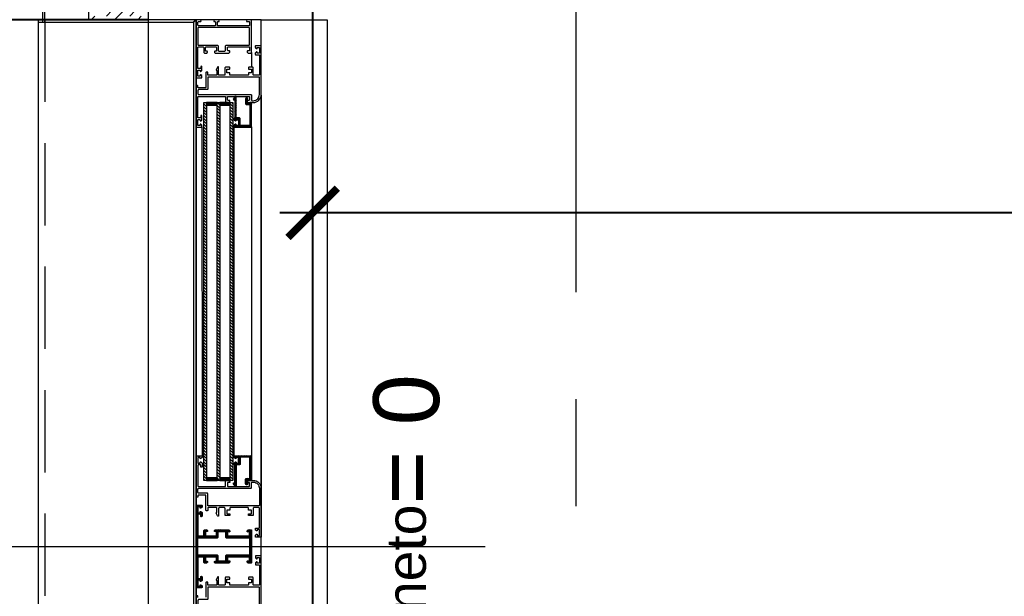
# Model space of a CAD drawing. Header units: centimetres. Extents: x 105417 to 110818, y -55119 to -48326.
# Drawn here: x 106189.8 to 106339.4, y -50839.8 to -50752.3 of the extents above; entities that cross this region are included whole.
import ezdxf

# ---------------------------------------------------------------- set-up
doc = ezdxf.new("R2010")
doc.units = ezdxf.units.CM
doc.header["$LTSCALE"] = 50
doc.header["$MEASUREMENT"] = 0
doc.linetypes.add('AXES', pattern=[2, 1.25, -0.25, 0.25, -0.25])
doc.linetypes.add('CACHE', pattern=[0.375, 0.25, -0.125])
doc.layers.get('0').update_dxf_attribs({"color": 8})
for name, color, linetype in [('AXES', 10, 'AXES'), ('BORD', 5, 'Continuous'), ('COTE 50ème', 1, 'Continuous')]:
    doc.layers.add(name, color=color, linetype=linetype)
for name, color, linetype, lineweight in [('CONSOLE ISOL.', 214, 'Continuous', 15), ('ISOLATION', 252, 'Continuous', 0), ('MACONNERIE COUPE', 7, 'Continuous', 30), ('WD_Corner', 154, 'Continuous', 5), ('WINDOWS', 21, 'Continuous', 5)]:
    doc.layers.add(name, color=color, linetype=linetype, lineweight=lineweight)
doc.layers.add('FMULT', color=150, linetype='Continuous', plot=False)
doc.styles.add('GENERATED_STYLE_1', font='arial.ttf')
doc.styles.add('RS_TXT_50', font='arial.ttf', dxfattribs={"height": 12.5})
doc.dimstyles.new('RS_50CM_LINEAIRE', dxfattribs={"dimscale": 5, "dimtxt": 12.5, "dimasz": 1.5, "dimexe": 1, "dimexo": 2.5, "dimgap": 1, "dimtad": 1, "dimdec": 1, "dimrnd": 0.5, "dimdsep": 46, "dimtxsty": 'RS_TXT_50', "dimblk1": 'ARCHTICK', "dimblk2": 'ARCHTICK', "dimsah": 1, "dimcen": 2.5, "dimdle": 1, "dimclrt": 4, "dimadec": 0, "dimazin": 2, "dimtfac": 1, "dimtdec": 1, "dimtix": 1, "dimtmove": 2, "dimatfit": 3, "dimfxl": 1, "dimtolj": 1, "dimtzin": 0, "dimarcsym": 0})
pattern_1 = [(135, (-46708.70849, -43842.58123), (-0.08838834765, -0.08838834765), [])]

# ---------------------------------------------------------------- blocks, each defined once
blk = doc.blocks.new('A$Ceb270309')
at = {"layer": 'AXES', "lineweight": 5, "ltscale": 1.3}
blk.add_line((-1265, 1580), (-1265, -1500), dxfattribs=at)
blk = doc.blocks.new('_ArchTick')
at = {"color": 0, "linetype": 'ByBlock', "const_width": 0.15}
blk.add_lwpolyline([(-0.5, -0.5), (0.5, 0.5)], dxfattribs=at)
blk = doc.blocks.new('*D1052')
at = {"layer": 'COTE 50ème', "color": 0, "lineweight": -2, "ltscale": 0.5, "transparency": 16777216}
for p, q in [((106056.92, -50917.36), (106056.92, -50747.25)), ((106209.35, -50752.25), (106051.92, -50752.25)), ((106215.21, -50912.36), (106051.92, -50912.36))]:
    blk.add_line(p, q, dxfattribs=at)
at = {"layer": 'Defpoints', "color": 0, "ltscale": 0.5, "transparency": 16777216}
for p in [(106056.92, -50752.25), (106221.85, -50752.25), (106227.71, -50912.36)]:
    blk.add_point(p, dxfattribs=at)
at = {"layer": 'COTE 50ème', "color": 0, "lineweight": -2, "ltscale": 0.5, "transparency": 16777216, "xscale": 7.5, "yscale": 7.5, "zscale": 7.5}
for p, rotation in [((106056.92, -50752.25), 90), ((106056.92, -50912.36), 270)]:
    blk.add_blockref('_ArchTick', p, dxfattribs=dict(at, rotation=rotation))
at = {"layer": 'COTE 50ème', "color": 4, "ltscale": 0.5, "transparency": 16777216, "insert": (106045.54, -50832.31), "char_height": 12.5, "attachment_point": 5, "rotation": 90, "style": 'RS_TXT_50'}
blk.add_mtext('\\A1;160', dxfattribs=at)
blk = doc.blocks.new('*D1053')
at = {"layer": 'COTE 50ème', "color": 0, "lineweight": -2, "ltscale": 0.5, "transparency": 16777216}
for p, q in [((106056.92, -50757.25), (106056.92, -50592.36)), ((106215.56, -50597.36), (106051.92, -50597.36)), ((106209.35, -50752.25), (106051.92, -50752.25))]:
    blk.add_line(p, q, dxfattribs=at)
at = {"layer": 'Defpoints', "color": 0, "ltscale": 0.5, "transparency": 16777216}
for p in [(106056.92, -50597.36), (106228.06, -50597.36), (106221.85, -50752.25)]:
    blk.add_point(p, dxfattribs=at)
at = {"layer": 'COTE 50ème', "color": 0, "lineweight": -2, "ltscale": 0.5, "transparency": 16777216, "xscale": 7.5, "yscale": 7.5, "zscale": 7.5}
for p, rotation in [((106056.92, -50597.36), 90), ((106056.92, -50752.25), 270)]:
    blk.add_blockref('_ArchTick', p, dxfattribs=dict(at, rotation=rotation))
at = {"layer": 'COTE 50ème', "color": 4, "ltscale": 0.5, "transparency": 16777216, "insert": (106045.54, -50674.81), "char_height": 12.5, "attachment_point": 5, "rotation": 90, "style": 'RS_TXT_50'}
blk.add_mtext('\\A1;155', dxfattribs=at)
blk = doc.blocks.new('*D1059')
at = {"layer": 'COTE 50ème', "color": 0, "lineweight": -2, "ltscale": 0.5, "transparency": 16777216}
for p, q in [((106022.11, -50327.36), (106022.11, -51637.36)), ((106196.85, -50332.36), (106017.11, -50332.36)), ((106096.85, -51632.36), (106017.11, -51632.36))]:
    blk.add_line(p, q, dxfattribs=at)
at = {"layer": 'Defpoints', "color": 0, "ltscale": 0.5, "transparency": 16777216}
for p in [(106209.35, -50332.36), (106022.11, -51632.36), (106109.35, -51632.36)]:
    blk.add_point(p, dxfattribs=at)
at = {"layer": 'COTE 50ème', "color": 0, "lineweight": -2, "ltscale": 0.5, "transparency": 16777216, "xscale": 7.5, "yscale": 7.5, "zscale": 7.5}
for p, rotation in [((106022.11, -50332.36), 90), ((106022.11, -51632.36), 270)]:
    blk.add_blockref('_ArchTick', p, dxfattribs=dict(at, rotation=rotation))
at = {"layer": 'COTE 50ème', "color": 4, "ltscale": 0.5, "transparency": 16777216, "insert": (106010.72, -50982.36), "char_height": 12.5, "attachment_point": 5, "rotation": 90, "style": 'RS_TXT_50'}
blk.add_mtext('\\A1;1300', dxfattribs=at)
blk = doc.blocks.new('*D1062')
at = {"layer": 'COTE 50ème', "color": 0, "lineweight": -2, "ltscale": 0.5, "transparency": 16777216}
for p, q in [((105995.75, -52042.36), (105995.75, -49967.36)), ((106966.85, -49972.36), (105990.75, -49972.36)), ((106196.86, -52037.36), (105990.75, -52037.36))]:
    blk.add_line(p, q, dxfattribs=at)
at = {"layer": 'Defpoints', "color": 0, "ltscale": 0.5, "transparency": 16777216}
for p in [(105995.75, -49972.36), (106979.35, -49972.36), (106209.36, -52037.36)]:
    blk.add_point(p, dxfattribs=at)
at = {"layer": 'COTE 50ème', "color": 0, "lineweight": -2, "ltscale": 0.5, "transparency": 16777216, "xscale": 7.5, "yscale": 7.5, "zscale": 7.5}
for p, rotation in [((105995.75, -49972.36), 90), ((105995.75, -52037.36), 270)]:
    blk.add_blockref('_ArchTick', p, dxfattribs=dict(at, rotation=rotation))
at = {"layer": 'COTE 50ème', "color": 4, "ltscale": 0.5, "transparency": 16777216, "insert": (105984.37, -51004.86), "char_height": 12.5, "attachment_point": 5, "rotation": 90, "style": 'RS_TXT_50'}
blk.add_mtext('\\A1;2065', dxfattribs=at)
blk = doc.blocks.new('*D1303')
at = {"layer": 'COTE 50ème', "color": 0, "lineweight": -2, "ltscale": 0.5, "transparency": 16777216}
for p, q in [((106644.47, -50709.86), (106644.47, -50786.59)), ((106234.35, -50724.13), (106234.35, -50786.59)), ((106649.47, -50781.59), (106229.35, -50781.59))]:
    blk.add_line(p, q, dxfattribs=at)
at = {"layer": 'Defpoints', "color": 0, "ltscale": 0.5, "transparency": 16777216}
for p in [(106644.47, -50697.36), (106234.35, -50711.63), (106234.35, -50781.59)]:
    blk.add_point(p, dxfattribs=at)
at = {"layer": 'COTE 50ème', "color": 0, "lineweight": -2, "ltscale": 0.5, "transparency": 16777216, "xscale": 7.5, "yscale": 7.5, "zscale": 7.5, "rotation": 180}
blk.add_blockref('_ArchTick', (106234.35, -50781.59), dxfattribs=at)
at = {"layer": 'COTE 50ème', "color": 0, "lineweight": -2, "ltscale": 0.5, "transparency": 16777216, "xscale": 7.5, "yscale": 7.5, "zscale": 7.5}
blk.add_blockref('_ArchTick', (106644.47, -50781.59), dxfattribs=at)
at = {"layer": 'COTE 50ème', "color": 4, "ltscale": 0.5, "transparency": 16777216, "insert": (106439.41, -50770.21), "char_height": 12.5, "attachment_point": 5, "style": 'RS_TXT_50'}
blk.add_mtext('\\A1;410', dxfattribs=at)

msp = doc.modelspace()

# ---------------------------------------------------------------- hatches: boundary and pattern name
at = {"layer": 'ISOLATION', "transparency": 33554687}
h = msp.add_hatch(dxfattribs=at)
h.set_pattern_fill('INSUL', color=256, scale=10, angle=45)
h.paths.add_polyline_path([(106200.35, -50752.25), (106200.35, -50588.36), (106243.35, -50588.36), (106243.35, -50663.36), (106339.35, -50663.36), (106339.35, -50672.36), (106234.35, -50672.36), (106234.35, -50597.36), (106209.35, -50597.36), (106209.35, -50752.25)])
at = {"layer": 'WINDOWS', "transparency": 33554559}
h = msp.add_hatch(dxfattribs=at)
h.set_pattern_fill('ANSI31', color=256, angle=450)
h.set_pattern_definition([(135, (-46708.71279, -43842.58135), (-0.08838834765, -0.08838834765), [])])
h.paths.add_polyline_path([(106224.82, -50765.21, 0.414214), (106224.73, -50765.11), (106224.26, -50765.11, -0.414214), (106224.17, -50765.02), (106224.17, -50764.28, -1.835735), (106224.39, -50764.43), (106224.39, -50764.89), (106224.8, -50764.89), (106225.05, -50764.83), (106225.05, -50768.51, -0.414214), (106224.99, -50768.57), (106222.48, -50768.57, -0.414214), (106222.43, -50768.51), (106222.43, -50768.3, -0.250765), (106222.45, -50768.26), (106222.62, -50768.13, -0.599022), (106222.71, -50768.17), (106222.71, -50768.3), (106223.08, -50768.3), (106223.08, -50767.45), (106222.71, -50767.45), (106222.71, -50767.58, -0.649779), (106222.61, -50767.62), (106222.45, -50767.49, -0.212283), (106222.43, -50767.45), (106222.43, -50767.24, -0.414214), (106222.48, -50767.18), (106222.52, -50767.18), (106222.52, -50764.44), (106222.39, -50764.44, -0.603122), (106222.31, -50764.29), (106222.55, -50763.94, -0.737396), (106222.73, -50763.99), (106222.73, -50767.18), (106223.23, -50767.18, -0.414214), (106223.32, -50767.28), (106223.32, -50768.34), (106224.73, -50768.34, 0.414214), (106224.82, -50768.25)])
at = {"layer": 'WINDOWS'}
h = msp.add_hatch(dxfattribs=at)
h.set_pattern_fill('ANSI31', color=140, scale=2.5, angle=450)
h.set_pattern_definition([(135, (-46708.9128, -43842.58123), (-0.2209708691, -0.2209708691), [])])
h.paths.add_polyline_path([(106217.83, -50822.21), (106217.83, -50764.83), (106218.23, -50764.83), (106218.23, -50822.21)])
h.paths.add_polyline_path([(106219.83, -50822.21), (106219.83, -50764.83), (106220.23, -50764.83), (106220.23, -50822.21)])
h.paths.add_polyline_path([(106221.83, -50822.21), (106221.83, -50764.83), (106222.23, -50764.83), (106222.23, -50822.21)])
at = {"layer": 'WINDOWS', "transparency": 33554559}
h = msp.add_hatch(dxfattribs=at)
h.set_pattern_fill('ANSI31', color=140, angle=450)
h.set_pattern_definition([(135, (-46708.90849, -43859.58123), (-0.08838834765, -0.08838834765), [])])
h.paths.add_polyline_path([(106219.83, -50764.83), (106218.23, -50764.83), (106218.23, -50765.23), (106219.83, -50765.23)])
h.paths.add_polyline_path([(106221.83, -50764.83), (106220.23, -50764.83), (106220.23, -50765.23), (106221.83, -50765.23)])
h.paths.add_polyline_path([(106219.83, -50821.81), (106218.23, -50821.81), (106218.23, -50822.21), (106219.83, -50822.21)])
h.paths.add_polyline_path([(106221.83, -50821.81), (106220.23, -50821.81), (106220.23, -50822.21), (106221.83, -50822.21)])
h = msp.add_hatch(dxfattribs=at)
h.set_pattern_fill('ANSI31', color=256, angle=450)
h.set_pattern_definition(pattern_1)
h.paths.add_polyline_path([(106225.05, -50822.15), (106225.05, -50822.2), (106224.81, -50822.2), (106224.81, -50822.15), (106224.45, -50822.15, 0.414214), (106224.4, -50822.2), (106224.4, -50822.58, 0.247394), (106224.42, -50822.62, -1.657435), (106224.17, -50822.75), (106224.17, -50822.02, -0.414214), (106224.27, -50821.92), (106224.73, -50821.92, 0.414214), (106224.83, -50821.83), (106224.83, -50818.79, 0.414214), (106224.73, -50818.69), (106223.38, -50818.69, 0.414214), (106223.33, -50818.75), (106223.33, -50819.76, -0.414214), (106223.23, -50819.85), (106222.79, -50819.85, 0.414214), (106222.73, -50819.91), (106222.73, -50823.04, -0.737396), (106222.56, -50823.1), (106222.32, -50822.74, -0.603122), (106222.39, -50822.6), (106222.47, -50822.6, 0.414214), (106222.52, -50822.54), (106222.52, -50819.85), (106222.49, -50819.85, -0.414214), (106222.43, -50819.8), (106222.43, -50819.59, -0.250765), (106222.46, -50819.54), (106222.62, -50819.41, -0.599022), (106222.71, -50819.46), (106222.71, -50819.53, 0.414214), (106222.77, -50819.59), (106223.03, -50819.59, 0.414214), (106223.08, -50819.53), (106223.08, -50818.79, 0.414214), (106223.03, -50818.73), (106222.77, -50818.73, 0.414214), (106222.71, -50818.79), (106222.71, -50818.86, -0.599022), (106222.62, -50818.91), (106222.46, -50818.78, -0.250765), (106222.43, -50818.73), (106222.43, -50818.53, -0.414214), (106222.49, -50818.47), (106224.99, -50818.47, -0.414214), (106225.05, -50818.53)])
at = {"layer": 'WINDOWS'}
h = msp.add_hatch(dxfattribs=at)
h.set_pattern_fill('ANSI31', color=256, angle=450)
h.set_pattern_definition(pattern_1)
h.paths.add_polyline_path([(106216.93, -50837.09, 0.414214), (106216.99, -50837.14), (106217.28, -50837.14, 0.414214), (106217.34, -50837.09), (106217.34, -50836.87, -1), (106217.55, -50836.87), (106217.55, -50837.4, -0.250765), (106217.52, -50837.45), (106217.35, -50837.56, -0.599022), (106217.27, -50837.52), (106217.27, -50837.44, 0.414214), (106217.21, -50837.38), (106216.95, -50837.38, 0.414214), (106216.89, -50837.44), (106216.89, -50838.22, 0.414214), (106216.95, -50838.28), (106217.21, -50838.28, 0.414214), (106217.27, -50838.22), (106217.27, -50838.11, -0.599022), (106217.35, -50838.07), (106217.52, -50838.18, -0.250765), (106217.55, -50838.22), (106217.55, -50838.47, -0.414214), (106217.49, -50838.52), (106216.71, -50838.52, -0.414214), (106216.65, -50838.47), (106216.65, -50832.25), (106216.65, -50826.04, -0.414214), (106216.71, -50825.98), (106217.49, -50825.98, -0.414214), (106217.55, -50826.04), (106217.55, -50826.28, -0.250765), (106217.52, -50826.32), (106217.35, -50826.44, -0.599022), (106217.27, -50826.39), (106217.27, -50826.28, 0.414214), (106217.21, -50826.22), (106216.95, -50826.22, 0.414214), (106216.89, -50826.28), (106216.89, -50827.06, 0.414214), (106216.95, -50827.12), (106217.21, -50827.12, 0.414214), (106217.27, -50827.06), (106217.27, -50826.99, -0.599022), (106217.35, -50826.94), (106217.52, -50827.05, -0.250765), (106217.55, -50827.1), (106217.55, -50827.63, -1), (106217.34, -50827.63), (106217.34, -50827.42, 0.414214), (106217.28, -50827.36), (106216.99, -50827.36, 0.414214), (106216.93, -50827.42), (106216.93, -50830.59, 0.414214), (106216.99, -50830.65), (106217.71, -50830.65, 0.414214), (106217.81, -50830.55), (106217.81, -50829.9, -0.414214), (106217.99, -50829.71), (106218.25, -50829.71, -0.198912), (106218.29, -50829.73), (106218.35, -50829.79, -0.198912), (106218.37, -50829.83), (106218.37, -50829.94, -0.414214), (106218.31, -50829.99), (106218.14, -50829.99, 0.414214), (106218.09, -50830.05), (106218.09, -50830.55, 0.414214), (106218.18, -50830.65), (106219.64, -50830.65, 0.414214), (106219.73, -50830.55), (106219.73, -50830.05, 0.414214), (106219.67, -50829.99), (106219.51, -50829.99, -0.414214), (106219.45, -50829.94), (106219.45, -50829.83, -0.198912), (106219.47, -50829.79), (106219.53, -50829.73, -0.198912), (106219.57, -50829.71), (106221.57, -50829.71, -0.198912), (106221.61, -50829.73), (106221.77, -50829.88, -0.198912), (106221.78, -50829.92), (106221.78, -50829.99, -0.414214), (106221.73, -50830.05), (106221.54, -50830.05, 0.340481), (106221.41, -50830.14), (106221.41, -50830.55, 0.414214), (106221.5, -50830.65), (106224.68, -50830.65, 0.414214), (106224.77, -50830.55), (106224.77, -50830.14, 0.414214), (106224.68, -50830.05), (106224.45, -50830.05, -0.414214), (106224.4, -50829.99), (106224.4, -50829.92, -0.198912), (106224.41, -50829.88), (106224.57, -50829.73, -0.198912), (106224.61, -50829.71), (106224.99, -50829.71, -0.414214), (106225.05, -50829.77), (106225.05, -50832.25), (106225.05, -50834.73, -0.414214), (106224.99, -50834.79), (106224.61, -50834.79, -0.198912), (106224.57, -50834.77), (106224.41, -50834.62, -0.198912), (106224.4, -50834.58), (106224.4, -50834.51, -0.414214), (106224.45, -50834.45), (106224.68, -50834.45, 0.414214), (106224.77, -50834.36), (106224.77, -50833.95, 0.414214), (106224.68, -50833.86), (106221.5, -50833.86, 0.414214), (106221.41, -50833.95), (106221.41, -50834.36, 0.340481), (106221.54, -50834.45), (106221.73, -50834.45, -0.414214), (106221.78, -50834.51), (106221.78, -50834.58, -0.198912), (106221.77, -50834.62), (106221.61, -50834.77, -0.198912), (106221.57, -50834.79), (106219.57, -50834.79, -0.198912), (106219.53, -50834.77), (106219.47, -50834.71, -0.198912), (106219.45, -50834.67), (106219.45, -50834.57, -0.414214), (106219.51, -50834.51), (106219.67, -50834.51, 0.414214), (106219.73, -50834.45), (106219.73, -50833.95, 0.414214), (106219.64, -50833.86), (106218.18, -50833.86, 0.414214), (106218.09, -50833.95), (106218.09, -50834.45, 0.414214), (106218.14, -50834.51), (106218.31, -50834.51, -0.414214), (106218.37, -50834.57), (106218.37, -50834.67, -0.198912), (106218.35, -50834.71), (106218.29, -50834.77, -0.198912), (106218.25, -50834.79), (106217.99, -50834.79, -0.414214), (106217.81, -50834.6), (106217.81, -50833.95, 0.414214), (106217.71, -50833.86), (106216.99, -50833.86, 0.414214), (106216.93, -50833.91)])
h.paths.add_polyline_path([(106216.99, -50833.58), (106219.92, -50833.58), (106220.01, -50833.67), (106220.01, -50834.42), (106220.1, -50834.51), (106221.04, -50834.51), (106221.13, -50834.42), (106221.13, -50833.67), (106221.22, -50833.58), (106224.71, -50833.58), (106224.77, -50833.52), (106224.77, -50832.25), (106224.77, -50830.98), (106224.71, -50830.93), (106221.22, -50830.93), (106221.13, -50830.83), (106221.13, -50830.09), (106221.04, -50829.99), (106220.1, -50829.99), (106220.01, -50830.09), (106220.01, -50830.83), (106219.92, -50830.93), (106216.99, -50830.93), (106216.93, -50830.98), (106216.93, -50832.25), (106216.93, -50833.52)], flags=16)

# ---------------------------------------------------------------- linework, layer by layer
at = {"layer": 'BORD', "lineweight": 5, "ltscale": 0.5}
msp.add_lwpolyline([(106209.35, -52037.36), (108409.35, -52037.36), (108409.35, -51972.36), (108509.35, -51972.36), (108509.35, -51632.36), (108409.35, -51632.36), (108409.35, -50332.36), (108279.35, -50332.36), (108279.35, -50132.36), (107639.35, -50132.36), (107639.35, -49972.36), (106979.35, -49972.36), (106979.35, -50132.36), (106339.47, -50132.36), (106339.47, -50332.36), (106209.35, -50332.36), (106209.35, -51632.36), (106109.35, -51632.36), (106109.35, -51972.36), (106209.35, -51972.36)], close=True, dxfattribs=at)
at = {"layer": 'CONSOLE ISOL.', "lineweight": 5, "ltscale": 0.5}
msp.add_lwpolyline([(107309.35, -50822.36), (107309.35, -49972.36), (106979.35, -49972.36), (106979.35, -50132.36), (106339.47, -50132.36), (106339.47, -50332.36), (106209.35, -50332.36), (106209.35, -51632.36), (106109.35, -51632.36), (106109.35, -51972.36), (106209.35, -51972.36), (106209.36, -52037.36), (107161.85, -52037.36), (107161.85, -51542.36), (107079.35, -51542.36), (107079.35, -51297.36), (107044.35, -51297.36), (107044.35, -50822.36)], close=True, dxfattribs=at)
at = {"layer": 'FMULT', "ltscale": 0.5}
msp.add_lwpolyline([(106234.35, -50697.36), (106234.35, -51247.36), (106344.35, -51247.36), (106344.35, -51277.36), (106782.35, -51277.36), (106773.73, -50947.8), (106644.47, -50947.8), (106644.47, -50697.36)], close=True, dxfattribs=at)
at = {"layer": 'ISOLATION', "ltscale": 0.5}
msp.add_lwpolyline([(106200.35, -50752.25), (106200.35, -50588.36), (106243.35, -50588.36), (106243.35, -50663.36), (106339.35, -50663.36), (106339.35, -50672.36), (106234.35, -50672.36), (106234.35, -50597.36), (106209.35, -50597.36), (106209.35, -50752.25)], close=True, dxfattribs=at)
at = {"layer": 'WD_Corner', "lineweight": 5, "ltscale": 0.5}
for points in [[(106193.35, -50752.65), (106193.35, -50581.36), (106250.35, -50581.36), (106250.35, -50656.36), (106339.35, -50656.36)], [(106193.65, -50752.65), (106193.65, -50581.66), (106250.05, -50581.66), (106250.05, -50656.66), (106339.35, -50656.66)]]:
    msp.add_lwpolyline(points, dxfattribs=at)
at = {"layer": 'WINDOWS', "color": 165, "linetype": 'CACHE'}
msp.add_line((106193.65, -50752.25), (106193.65, -50912.36), dxfattribs=at)
at = {"layer": 'WINDOWS'}
for p, q in [((106225.05, -50757.24), (106225.05, -50759.5)), ((106216.65, -50760.98), (106216.65, -50762.36)), ((106226.53, -50763.73), (106226.54, -50823.38)), ((106216.65, -50768.53), (106216.65, -50818.53)), ((106217.54, -50768.51), (106217.55, -50818.53)), ((106222.43, -50818.53), (106222.43, -50768.51)), ((106225.05, -50768.51), (106225.05, -50818.53))]:
    msp.add_line(p, q, dxfattribs=at)
at = {"layer": 'WINDOWS', "color": 165}
msp.add_line((106164.55, -50832.25), (106260.55, -50832.25), dxfattribs=at)
for points in [[(106216.65, -50912.36), (106216.65, -50752.25), (106192.65, -50752.25), (106192.65, -50912.36)], [(106216.65, -50752.25), (106192.65, -50752.25), (106192.65, -50752.65), (106216.25, -50752.65)], [(106216.25, -50752.65), (106216.25, -50911.96), (106216.65, -50912.36), (106216.65, -50752.25)], [(106226.54, -50912.36), (106226.54, -50752.25), (106236.54, -50752.25), (106236.54, -50912.36)]]:
    msp.add_lwpolyline(points, close=True, dxfattribs=at)
at = {"layer": 'WINDOWS'}
for points in [[(106219.46, -50757.25), (106219.52, -50757.31, 0.198912), (106219.56, -50757.33), (106221.57, -50757.33, 0.198912), (106221.61, -50757.31), (106221.76, -50757.16, 0.198912), (106221.78, -50757.12), (106221.78, -50757.05, 0.414214), (106221.72, -50756.99), (106221.54, -50756.99, -0.340481), (106221.41, -50756.9), (106221.41, -50756.49, -0.414214), (106221.5, -50756.39), (106224.67, -50756.39, -0.414214), (106224.77, -50756.49), (106224.77, -50756.9, -0.414214), (106224.67, -50756.99), (106224.45, -50756.99, 0.414214), (106224.39, -50757.05), (106224.39, -50757.12, 0.198912), (106224.41, -50757.16), (106224.56, -50757.31, 0.198912), (106224.6, -50757.33), (106224.99, -50757.33, 0.414214), (106225.05, -50757.27), (106225.05, -50752.31, 0.414214), (106224.99, -50752.25), (106224.41, -50752.25, 0.322823), (106224.36, -50752.29), (106224.3, -50752.46, 0.511918), (106224.35, -50752.53), (106224.67, -50752.53, -0.414214), (106224.77, -50752.62), (106224.77, -50753.09, -0.414214), (106224.67, -50753.18), (106219.97, -50753.18, -0.414214), (106219.87, -50753.09), (106219.87, -50752.62, -0.414214), (106219.97, -50752.53), (106220.1, -50752.53, 0.511918), (106220.15, -50752.46), (106220.1, -50752.29, 0.322823), (106220.04, -50752.25), (106219.43, -50752.25, 0.322823), (106219.37, -50752.29), (106219.32, -50752.46, 0.511918), (106219.37, -50752.53), (106219.5, -50752.53, -0.414214), (106219.59, -50752.62), (106219.59, -50753.09, -0.414214), (106219.5, -50753.18), (106217.02, -50753.18, -0.414214), (106216.93, -50753.09), (106216.93, -50752.62, -0.414214), (106217.02, -50752.53), (106217.34, -50752.53, 0.511918), (106217.39, -50752.46), (106217.33, -50752.29, 0.322823), (106217.28, -50752.25), (106216.7, -50752.25, 0.414214), (106216.65, -50752.31), (106216.65, -50761.01, 0.414214), (106216.7, -50761.06), (106217.49, -50761.06, 0.414214), (106217.54, -50761.01), (106217.54, -50760.76, 0.250765), (106217.52, -50760.72), (106217.35, -50760.6, 0.599022), (106217.26, -50760.65), (106217.26, -50760.76, -0.414214), (106217.21, -50760.82), (106216.94, -50760.82, -0.414214), (106216.89, -50760.76), (106216.89, -50759.98, -0.414214), (106216.94, -50759.92), (106217.21, -50759.92, -0.414214), (106217.26, -50759.98), (106217.26, -50760.05, 0.599022), (106217.35, -50760.1), (106217.52, -50759.99, 0.250765), (106217.54, -50759.94), (106217.54, -50759.41, 1), (106217.34, -50759.41), (106217.34, -50759.62, -0.414214), (106217.28, -50759.68), (106216.98, -50759.68, -0.414214), (106216.93, -50759.62), (106216.93, -50756.45, -0.414214), (106216.98, -50756.39), (106217.71, -50756.39, -0.414214), (106217.8, -50756.49), (106217.8, -50757.14, 0.414214), (106217.99, -50757.33), (106218.25, -50757.33, 0.198912), (106218.29, -50757.31), (106218.35, -50757.25, 0.198912), (106218.36, -50757.21), (106218.36, -50757.1, 0.414214), (106218.31, -50757.05), (106218.14, -50757.05, -0.414214), (106218.08, -50756.99), (106218.08, -50756.49, -0.414214), (106218.18, -50756.39), (106219.63, -50756.39, -0.414214), (106219.73, -50756.49), (106219.73, -50756.99, -0.414214), (106219.67, -50757.05), (106219.5, -50757.05, 0.414214), (106219.45, -50757.1), (106219.45, -50757.21, 0.198912)], [(106226.54, -50756.26, 0.414214), (106226.48, -50756.21), (106225.7, -50756.21, 0.414214), (106225.64, -50756.26), (106225.64, -50756.47, 0.250765), (106225.67, -50756.52), (106225.84, -50756.65, 0.599022), (106225.92, -50756.6), (106225.92, -50756.51, -0.414214), (106225.98, -50756.45), (106226.24, -50756.45, -0.414214), (106226.3, -50756.51), (106226.3, -50757.29, -0.414214), (106226.24, -50757.35), (106225.98, -50757.35, -0.414214), (106225.92, -50757.29), (106225.92, -50757.2, 0.599022), (106225.84, -50757.15), (106225.67, -50757.28, 0.250765), (106225.64, -50757.33), (106225.64, -50757.53, 0.414214), (106225.7, -50757.59), (106226.2, -50757.59, -0.414214), (106226.26, -50757.65), (106226.26, -50760.59, -0.414214), (106226.17, -50760.69), (106225.42, -50760.69, -0.414214), (106225.33, -50760.59), (106225.33, -50759.57, 0.414214), (106225.23, -50759.47), (106224.67, -50759.47, 0.414214), (106224.58, -50759.57), (106224.58, -50759.7, 0.414214), (106224.63, -50759.75), (106224.99, -50759.75, -0.414214), (106225.05, -50759.81), (106225.05, -50760.26, -0.414214), (106224.99, -50760.31), (106224.63, -50760.31, 0.414214), (106224.58, -50760.37), (106224.58, -50760.63, -0.414214), (106224.52, -50760.69), (106221.83, -50760.69, -0.414214), (106221.78, -50760.63), (106221.78, -50760.37, 0.414214), (106221.72, -50760.31), (106221.37, -50760.31, -0.414214), (106221.31, -50760.26), (106221.31, -50759.81, -0.414214), (106221.37, -50759.75), (106221.72, -50759.75, 0.414214), (106221.78, -50759.7), (106221.78, -50759.57, 0.414214), (106221.69, -50759.47), (106221.13, -50759.47, 0.414214), (106221.03, -50759.57), (106221.03, -50760.59, -0.414214), (106220.94, -50760.69), (106220.15, -50760.69, -0.414214), (106220.06, -50760.59), (106220.06, -50759.47, 0.809546), (106219.88, -50759.44), (106219.69, -50759.86, 0.543142), (106219.74, -50759.94, -0.414214), (106219.8, -50760), (106219.8, -50760.59, -0.414214), (106219.71, -50760.69), (106218.47, -50760.69, -0.414214), (106218.42, -50760.63), (106218.42, -50760.28, 0.414214), (106218.36, -50760.22), (106218.19, -50760.22, 0.414214), (106218.14, -50760.28), (106218.14, -50762.5, -0.414214), (106218.05, -50762.59), (106216.98, -50762.59, -0.414214), (106216.93, -50762.54), (106216.93, -50762.33, 0.414214), (106216.87, -50762.27), (106216.7, -50762.27, 0.414214), (106216.65, -50762.33), (106216.65, -50768.51, 0.414214), (106216.7, -50768.57), (106217.49, -50768.57, 0.414214), (106217.54, -50768.51), (106217.54, -50768.3, 0.250765), (106217.52, -50768.26), (106217.35, -50768.13, 0.599022), (106217.26, -50768.17), (106217.26, -50768.27, -0.414214), (106217.21, -50768.32), (106216.94, -50768.32, -0.414214), (106216.89, -50768.27), (106216.89, -50767.48, -0.414214), (106216.94, -50767.43), (106217.21, -50767.43, -0.414214), (106217.26, -50767.48), (106217.26, -50767.58, 0.599022), (106217.35, -50767.62), (106217.52, -50767.49, 0.250765), (106217.54, -50767.45), (106217.54, -50766.87, 0.414214), (106217.49, -50766.81), (106217.39, -50766.81, 0.414214), (106217.34, -50766.87), (106217.34, -50767.13, -0.414214), (106217.28, -50767.18), (106216.98, -50767.18, -0.414214), (106216.93, -50767.13), (106216.93, -50763.95, -0.414214), (106216.98, -50763.9), (106221.07, -50763.9, -0.414214), (106221.13, -50763.95), (106221.13, -50764.78, 0.414214), (106221.18, -50764.83), (106221.57, -50764.83, 0.198912), (106221.61, -50764.82), (106221.76, -50764.66, 0.198912), (106221.78, -50764.62), (106221.78, -50764.55, 0.414214), (106221.72, -50764.5), (106221.5, -50764.5, -0.414214), (106221.41, -50764.4), (106221.41, -50763.99, -0.414214), (106221.5, -50763.9), (106224.67, -50763.9, -0.414214), (106224.77, -50763.99), (106224.77, -50764.4, -0.414214), (106224.67, -50764.5), (106224.45, -50764.5, 0.414214), (106224.39, -50764.55), (106224.39, -50764.62, 0.198912), (106224.41, -50764.66), (106224.56, -50764.82, 0.198912), (106224.6, -50764.83), (106225.33, -50764.83, 0.414214), (106226.54, -50763.62)], [(106225.05, -50764.46, 0.414214), (106225.14, -50764.55), (106225.36, -50764.55), (106225.36, -50764.55, 0.414214), (106226.26, -50763.62), (106226.26, -50761.02, 0.414214), (106226.2, -50760.97), (106218.47, -50760.97, 0.414214), (106218.42, -50761.02), (106218.42, -50762.78, -0.414214), (106218.33, -50762.87), (106217.02, -50762.87, 0.414214), (106216.93, -50762.97), (106216.93, -50763.53, 0.414214), (106217.02, -50763.62), (106224.95, -50763.62, -0.414214), (106225.05, -50763.71)], [(106224.8, -50764.89), (106224.45, -50764.89, -0.414214), (106224.39, -50764.83), (106224.39, -50764.46, -0.247394), (106224.42, -50764.41, 1.657435), (106224.17, -50764.28), (106224.17, -50765.02, 0.414214), (106224.26, -50765.11), (106224.73, -50765.11, -0.414214), (106224.82, -50765.21), (106224.82, -50768.25, -0.414214), (106224.73, -50768.34), (106223.38, -50768.34, -0.414214), (106223.32, -50768.29), (106223.32, -50767.28, 0.414214), (106223.23, -50767.18), (106222.78, -50767.18, -0.414214), (106222.73, -50767.13), (106222.73, -50763.99, 0.737396), (106222.55, -50763.94), (106222.31, -50764.29, 0.603122), (106222.39, -50764.44), (106222.46, -50764.44, -0.414214), (106222.52, -50764.5), (106222.52, -50767.18), (106222.48, -50767.18, 0.414214), (106222.43, -50767.24), (106222.43, -50767.45, 0.250765), (106222.45, -50767.49), (106222.62, -50767.62, 0.599022), (106222.71, -50767.58), (106222.71, -50767.5, -0.414214), (106222.76, -50767.45), (106223.02, -50767.45, -0.414214), (106223.08, -50767.5), (106223.08, -50768.25, -0.414214), (106223.02, -50768.3), (106222.76, -50768.3, -0.414214), (106222.71, -50768.25), (106222.71, -50768.17, 0.599022), (106222.62, -50768.13), (106222.45, -50768.26, 0.250765), (106222.43, -50768.3), (106222.43, -50768.51, 0.414214), (106222.48, -50768.57), (106224.99, -50768.57, 0.414214), (106225.05, -50768.51), (106225.05, -50764.89), (106225.05, -50764.83), (106224.8, -50764.83)], [(106226.54, -50830.78, -0.414214), (106226.49, -50830.83), (106225.7, -50830.83, -0.414214), (106225.65, -50830.78), (106225.65, -50830.57, -0.250765), (106225.67, -50830.52), (106225.84, -50830.39, -0.599022), (106225.93, -50830.44), (106225.93, -50830.53, 0.414214), (106225.98, -50830.59), (106226.24, -50830.59, 0.414214), (106226.3, -50830.53), (106226.3, -50829.75, 0.414214), (106226.24, -50829.69), (106225.98, -50829.69, 0.414214), (106225.93, -50829.75), (106225.93, -50829.84, -0.599022), (106225.84, -50829.89), (106225.67, -50829.76, -0.250765), (106225.65, -50829.71), (106225.65, -50829.51, -0.414214), (106225.7, -50829.45), (106226.21, -50829.45, 0.414214), (106226.26, -50829.4), (106226.26, -50826.45, 0.414214), (106226.17, -50826.35), (106225.42, -50826.35, 0.414214), (106225.33, -50826.45), (106225.33, -50827.47, -0.414214), (106225.24, -50827.57), (106224.68, -50827.57, -0.414214), (106224.58, -50827.47), (106224.58, -50827.34, -0.414214), (106224.64, -50827.29), (106224.99, -50827.29, 0.414214), (106225.05, -50827.23), (106225.05, -50826.78, 0.414214), (106224.99, -50826.73), (106224.64, -50826.73, -0.414214), (106224.58, -50826.67), (106224.58, -50826.41, 0.414214), (106224.53, -50826.35), (106221.84, -50826.35, 0.414214), (106221.78, -50826.41), (106221.78, -50826.67, -0.414214), (106221.73, -50826.73), (106221.37, -50826.73, 0.414214), (106221.32, -50826.78), (106221.32, -50827.23, 0.414214), (106221.37, -50827.29), (106221.73, -50827.29, -0.414214), (106221.78, -50827.34), (106221.78, -50827.47, -0.414214), (106221.69, -50827.57), (106221.13, -50827.57, -0.414214), (106221.04, -50827.47), (106221.04, -50826.45, 0.414214), (106220.94, -50826.35), (106220.16, -50826.35, 0.414214), (106220.07, -50826.45), (106220.07, -50827.57, -0.809546), (106219.89, -50827.6), (106219.7, -50827.18, -0.543142), (106219.75, -50827.1, 0.414214), (106219.8, -50827.04), (106219.8, -50826.45, 0.414214), (106219.71, -50826.35), (106218.48, -50826.35, 0.414214), (106218.42, -50826.41), (106218.42, -50826.76, -0.414214), (106218.37, -50826.82), (106218.2, -50826.82, -0.414214), (106218.14, -50826.76), (106218.14, -50824.54, 0.414214), (106218.05, -50824.45), (106216.99, -50824.45, 0.414214), (106216.93, -50824.5), (106216.93, -50824.71, -0.414214), (106216.87, -50824.77), (106216.71, -50824.77, -0.414214), (106216.65, -50824.71), (106216.65, -50818.53, -0.414214), (106216.71, -50818.48), (106217.49, -50818.48, -0.414214), (106217.55, -50818.53), (106217.55, -50818.74, -0.250765), (106217.52, -50818.78), (106217.35, -50818.91, -0.599022), (106217.27, -50818.87), (106217.27, -50818.77, 0.414214), (106217.21, -50818.72), (106216.95, -50818.72, 0.414214), (106216.89, -50818.77), (106216.89, -50819.56, 0.414214), (106216.95, -50819.61), (106217.21, -50819.61, 0.414214), (106217.27, -50819.56), (106217.27, -50819.46, -0.599022), (106217.35, -50819.42), (106217.52, -50819.55, -0.250765), (106217.55, -50819.6), (106217.55, -50820.17, -0.414214), (106217.49, -50820.23), (106217.4, -50820.23, -0.414214), (106217.34, -50820.17), (106217.34, -50819.91, 0.414214), (106217.28, -50819.86), (106216.99, -50819.86, 0.414214), (106216.93, -50819.91), (106216.93, -50823.09, 0.414214), (106216.99, -50823.14), (106221.07, -50823.14, 0.414214), (106221.13, -50823.09), (106221.13, -50822.26, -0.414214), (106221.19, -50822.21), (106221.57, -50822.21, -0.198912), (106221.61, -50822.22), (106221.77, -50822.38, -0.198912), (106221.78, -50822.42), (106221.78, -50822.49, -0.414214), (106221.73, -50822.54), (106221.5, -50822.54, 0.414214), (106221.41, -50822.64), (106221.41, -50823.05, 0.414214), (106221.5, -50823.14), (106224.68, -50823.14, 0.414214), (106224.77, -50823.05), (106224.77, -50822.64, 0.414214), (106224.68, -50822.54), (106224.45, -50822.54, -0.414214), (106224.4, -50822.49), (106224.4, -50822.42, -0.198912), (106224.41, -50822.38), (106224.57, -50822.22, -0.198912), (106224.61, -50822.21), (106225.33, -50822.21, -0.414214), (106226.54, -50823.42)], [(106224.81, -50822.15), (106224.45, -50822.15, 0.414214), (106224.4, -50822.2), (106224.4, -50822.58, 0.247394), (106224.42, -50822.62, -1.657435), (106224.17, -50822.75), (106224.17, -50822.02, -0.414214), (106224.27, -50821.92), (106224.73, -50821.92, 0.414214), (106224.83, -50821.83), (106224.83, -50818.79, 0.414214), (106224.73, -50818.69), (106223.38, -50818.69, 0.414214), (106223.33, -50818.75), (106223.33, -50819.76, -0.414214), (106223.23, -50819.85), (106222.79, -50819.85, 0.414214), (106222.73, -50819.91), (106222.73, -50823.04, -0.737396), (106222.56, -50823.1), (106222.32, -50822.74, -0.603122), (106222.39, -50822.6), (106222.47, -50822.6, 0.414214), (106222.52, -50822.54), (106222.52, -50819.85), (106222.49, -50819.85, -0.414214), (106222.43, -50819.8), (106222.43, -50819.59, -0.250765), (106222.46, -50819.54), (106222.62, -50819.41, -0.599022), (106222.71, -50819.46), (106222.71, -50819.53, 0.414214), (106222.77, -50819.59), (106223.03, -50819.59, 0.414214), (106223.08, -50819.53), (106223.08, -50818.79, 0.414214), (106223.03, -50818.73), (106222.77, -50818.73, 0.414214), (106222.71, -50818.79), (106222.71, -50818.86, -0.599022), (106222.62, -50818.91), (106222.46, -50818.78, -0.250765), (106222.43, -50818.73), (106222.43, -50818.53, -0.414214), (106222.49, -50818.47), (106224.99, -50818.47, -0.414214), (106225.05, -50818.53), (106225.05, -50822.15), (106225.05, -50822.2), (106224.81, -50822.2)], [(106225.05, -50822.58, -0.414214), (106225.14, -50822.49), (106225.37, -50822.49), (106225.37, -50822.49, -0.414214), (106226.26, -50823.42), (106226.26, -50826.02, -0.414214), (106226.21, -50826.07), (106218.48, -50826.07, -0.414214), (106218.42, -50826.02), (106218.42, -50824.26, 0.414214), (106218.33, -50824.17), (106217.02, -50824.17, -0.414214), (106216.93, -50824.08), (106216.93, -50823.52, -0.414214), (106217.02, -50823.42), (106224.96, -50823.42, 0.414214), (106225.05, -50823.33)], [(106225.05, -50832.25), (106225.05, -50834.73, -0.414214), (106224.99, -50834.79), (106224.61, -50834.79, -0.198912), (106224.57, -50834.77), (106224.41, -50834.62, -0.198912), (106224.4, -50834.58), (106224.4, -50834.51, -0.414214), (106224.45, -50834.45), (106224.68, -50834.45, 0.414214), (106224.77, -50834.36), (106224.77, -50833.95, 0.414214), (106224.68, -50833.86), (106221.5, -50833.86, 0.414214), (106221.41, -50833.95), (106221.41, -50834.36, 0.340481), (106221.54, -50834.45), (106221.73, -50834.45, -0.414214), (106221.78, -50834.51), (106221.78, -50834.58, -0.198912), (106221.77, -50834.62), (106221.61, -50834.77, -0.198912), (106221.57, -50834.79), (106219.57, -50834.79, -0.198912), (106219.53, -50834.77), (106219.47, -50834.71, -0.198912), (106219.45, -50834.67), (106219.45, -50834.57, -0.414214), (106219.51, -50834.51), (106219.67, -50834.51, 0.414214), (106219.73, -50834.45), (106219.73, -50833.95, 0.414214), (106219.64, -50833.86), (106218.18, -50833.86, 0.414214), (106218.09, -50833.95), (106218.09, -50834.45, 0.414214), (106218.14, -50834.51), (106218.31, -50834.51, -0.414214), (106218.37, -50834.57), (106218.37, -50834.67, -0.198912), (106218.35, -50834.71), (106218.29, -50834.77, -0.198912), (106218.25, -50834.79), (106217.99, -50834.79, -0.414214), (106217.81, -50834.6), (106217.81, -50833.95, 0.414214), (106217.71, -50833.86), (106216.99, -50833.86, 0.414214), (106216.93, -50833.91), (106216.93, -50837.09, 0.414214), (106216.99, -50837.14), (106217.28, -50837.14, 0.414214), (106217.34, -50837.09), (106217.34, -50836.87, -1), (106217.55, -50836.87), (106217.55, -50837.4, -0.250765), (106217.52, -50837.45), (106217.35, -50837.56, -0.599022), (106217.27, -50837.52), (106217.27, -50837.44, 0.414214), (106217.21, -50837.38), (106216.95, -50837.38, 0.414214), (106216.89, -50837.44), (106216.89, -50838.22, 0.414214), (106216.95, -50838.28), (106217.21, -50838.28, 0.414214), (106217.27, -50838.22), (106217.27, -50838.11, -0.599022), (106217.35, -50838.07), (106217.52, -50838.18, -0.250765), (106217.55, -50838.22), (106217.55, -50838.47, -0.414214), (106217.49, -50838.52), (106216.71, -50838.52, -0.414214), (106216.65, -50838.47), (106216.65, -50832.25), (106216.65, -50826.04, -0.414214), (106216.71, -50825.98), (106217.49, -50825.98, -0.414214), (106217.55, -50826.04), (106217.55, -50826.28, -0.250765), (106217.52, -50826.32), (106217.35, -50826.44, -0.599022), (106217.27, -50826.39), (106217.27, -50826.28, 0.414214), (106217.21, -50826.22), (106216.95, -50826.22, 0.414214), (106216.89, -50826.28), (106216.89, -50827.06, 0.414214), (106216.95, -50827.12), (106217.21, -50827.12, 0.414214), (106217.27, -50827.06), (106217.27, -50826.99, -0.599022), (106217.35, -50826.94), (106217.52, -50827.05, -0.250765), (106217.55, -50827.1), (106217.55, -50827.63, -1), (106217.34, -50827.63), (106217.34, -50827.42, 0.414214), (106217.28, -50827.36), (106216.99, -50827.36, 0.414214), (106216.93, -50827.42), (106216.93, -50830.59, 0.414214), (106216.99, -50830.65), (106217.71, -50830.65, 0.414214), (106217.81, -50830.55), (106217.81, -50829.9, -0.414214), (106217.99, -50829.71), (106218.25, -50829.71, -0.198912), (106218.29, -50829.73), (106218.35, -50829.79, -0.198912), (106218.37, -50829.83), (106218.37, -50829.94, -0.414214), (106218.31, -50829.99), (106218.14, -50829.99, 0.414214), (106218.09, -50830.05), (106218.09, -50830.55, 0.414214), (106218.18, -50830.65), (106219.64, -50830.65, 0.414214), (106219.73, -50830.55), (106219.73, -50830.05, 0.414214), (106219.67, -50829.99), (106219.51, -50829.99, -0.414214), (106219.45, -50829.94), (106219.45, -50829.83, -0.198912), (106219.47, -50829.79), (106219.53, -50829.73, -0.198912), (106219.57, -50829.71), (106221.57, -50829.71, -0.198912), (106221.61, -50829.73), (106221.77, -50829.88, -0.198912), (106221.78, -50829.92), (106221.78, -50829.99, -0.414214), (106221.73, -50830.05), (106221.54, -50830.05, 0.340481), (106221.41, -50830.14), (106221.41, -50830.55, 0.414214), (106221.5, -50830.65), (106224.68, -50830.65, 0.414214), (106224.77, -50830.55), (106224.77, -50830.14, 0.414214), (106224.68, -50830.05), (106224.45, -50830.05, -0.414214), (106224.4, -50829.99), (106224.4, -50829.92, -0.198912), (106224.41, -50829.88), (106224.57, -50829.73, -0.198912), (106224.61, -50829.71), (106224.99, -50829.71, -0.414214), (106225.05, -50829.77)], [(106225.05, -50841.92, 0.414214), (106225.14, -50842.01), (106225.37, -50842.01), (106225.37, -50842.01, 0.414214), (106226.26, -50841.08), (106226.26, -50838.49, 0.414214), (106226.21, -50838.43), (106218.48, -50838.43, 0.414214), (106218.42, -50838.49), (106218.42, -50840.24, -0.414214), (106218.33, -50840.33), (106217.02, -50840.33, 0.414214), (106216.93, -50840.43), (106216.93, -50840.99, 0.414214), (106217.02, -50841.08), (106224.96, -50841.08, -0.414214), (106225.05, -50841.17)]]:
    msp.add_lwpolyline(points, format="xyb", close=True, dxfattribs=at)
for points in [[(106216.65, -50752.25), (106216.65, -50912.36), (106226.54, -50912.36), (106226.54, -50752.25)], [(106224.77, -50753.52), (106224.71, -50753.46), (106216.98, -50753.46), (106216.93, -50753.52), (106216.93, -50756.06), (106216.98, -50756.11), (106219.91, -50756.11), (106220.01, -50756.21), (106220.01, -50756.95), (106220.1, -50757.05), (106221.03, -50757.05), (106221.13, -50756.95), (106221.13, -50756.21), (106221.22, -50756.11), (106224.71, -50756.11), (106224.77, -50756.06)], [(106224.77, -50832.25), (106224.77, -50833.52), (106224.71, -50833.58), (106221.22, -50833.58), (106221.13, -50833.67), (106221.13, -50834.42), (106221.04, -50834.51), (106220.1, -50834.51), (106220.01, -50834.42), (106220.01, -50833.67), (106219.92, -50833.58), (106216.99, -50833.58), (106216.93, -50833.52), (106216.93, -50832.25), (106216.93, -50830.98), (106216.99, -50830.93), (106219.92, -50830.93), (106220.01, -50830.83), (106220.01, -50830.09), (106220.1, -50829.99), (106221.04, -50829.99), (106221.13, -50830.09), (106221.13, -50830.83), (106221.22, -50830.93), (106224.71, -50830.93), (106224.77, -50830.98)]]:
    msp.add_lwpolyline(points, close=True, dxfattribs=at)
at = {"layer": 'WINDOWS', "color": 140}
for points in [[(106217.83, -50822.21), (106217.83, -50764.83), (106218.23, -50764.83), (106218.23, -50822.21)], [(106219.83, -50764.83), (106218.23, -50764.83), (106218.23, -50765.23), (106219.83, -50765.23)], [(106219.83, -50822.21), (106219.83, -50764.83), (106220.23, -50764.83), (106220.23, -50822.21)], [(106221.83, -50764.83), (106220.23, -50764.83), (106220.23, -50765.23), (106221.83, -50765.23)], [(106221.83, -50822.21), (106221.83, -50764.83), (106222.23, -50764.83), (106222.23, -50822.21)], [(106219.83, -50821.81), (106218.23, -50821.81), (106218.23, -50822.21), (106219.83, -50822.21)], [(106221.83, -50821.81), (106220.23, -50821.81), (106220.23, -50822.21), (106221.83, -50822.21)]]:
    msp.add_lwpolyline(points, close=True, dxfattribs=at)
at = {"layer": 'WINDOWS'}
for points in [[(106226.54, -50841.08), (106226.54, -50833.73, 0.414214), (106226.49, -50833.67), (106225.7, -50833.67, 0.414214), (106225.65, -50833.73), (106225.65, -50833.93, 0.250765), (106225.67, -50833.98), (106225.84, -50834.11, 0.599022), (106225.93, -50834.06), (106225.93, -50833.97, -0.414214), (106225.98, -50833.91), (106226.24, -50833.91, -0.414214), (106226.3, -50833.97), (106226.3, -50834.75, -0.414214), (106226.24, -50834.81), (106225.98, -50834.81, -0.414214), (106225.93, -50834.75), (106225.93, -50834.66, 0.599022), (106225.84, -50834.61), (106225.67, -50834.74, 0.250765), (106225.65, -50834.79), (106225.65, -50835, 0.414214), (106225.7, -50835.05), (106226.21, -50835.05, -0.414214), (106226.26, -50835.11), (106226.26, -50838.06, -0.414214), (106226.17, -50838.15), (106225.42, -50838.15, -0.414214), (106225.33, -50838.06), (106225.33, -50837.03, 0.414214), (106225.24, -50836.94), (106224.68, -50836.94, 0.414214), (106224.58, -50837.03), (106224.58, -50837.16, 0.414214), (106224.64, -50837.22), (106224.99, -50837.22, -0.414214), (106225.05, -50837.27), (106225.05, -50837.72, -0.414214), (106224.99, -50837.78), (106224.64, -50837.78, 0.414214), (106224.58, -50837.83), (106224.58, -50838.09, -0.414214), (106224.53, -50838.15), (106221.84, -50838.15, -0.414214), (106221.78, -50838.09), (106221.78, -50837.83, 0.414214), (106221.73, -50837.78), (106221.37, -50837.78, -0.414214), (106221.32, -50837.72), (106221.32, -50837.27, -0.414214), (106221.37, -50837.22), (106221.73, -50837.22, 0.414214), (106221.78, -50837.16), (106221.78, -50837.03, 0.414214), (106221.69, -50836.94), (106221.13, -50836.94, 0.414214), (106221.04, -50837.03), (106221.04, -50838.06, -0.414214), (106220.94, -50838.15), (106220.16, -50838.15, -0.414214), (106220.07, -50838.06), (106220.07, -50836.94, 0.809546), (106219.89, -50836.9), (106219.7, -50837.32, 0.543142), (106219.75, -50837.4, -0.414214), (106219.8, -50837.46), (106219.8, -50838.06, -0.414214), (106219.71, -50838.15), (106218.48, -50838.15, -0.414214), (106218.42, -50838.09), (106218.42, -50837.74, 0.414214), (106218.37, -50837.68), (106218.2, -50837.68, 0.414214), (106218.14, -50837.74), (106218.14, -50839.96, -0.414214)], [(106216.93, -50840), (106216.93, -50839.79, 0.414214), (106216.87, -50839.74), (106216.71, -50839.74, 0.414214), (106216.65, -50839.79), (106216.65, -50845.97, 0.414214)]]:
    msp.add_lwpolyline(points, format="xyb", dxfattribs=at)

# ---------------------------------------------------------------- block references
at = {"layer": 'MACONNERIE COUPE', "lineweight": 5, "ltscale": 0.5}
msp.add_blockref('A$Ceb270309', (107539.35, -50862.36), dxfattribs=at)

# ---------------------------------------------------------------- texts
at = {"layer": 'WINDOWS', "color": 165, "insert": (106253.69, -50806.09), "char_height": 10, "attachment_point": 9, "rotation": 90, "style": 'GENERATED_STYLE_1'}
msp.add_mtext('\\A1;\\pt0;P{\\H0.6x;neto}= 0', dxfattribs=at)

# ---------------------------------------------------------------- dimensions: what is measured, and where the dimension line sits
at = {"layer": 'COTE 50ème', "ltscale": 0.5}
for base, p1, p2, picture, middle in [((105995.75, -49972.36), (106209.36, -52037.36), (106979.35, -49972.36), '*D1062', (105984.37, -51004.86)), ((106022.11, -51632.36), (106209.35, -50332.36), (106109.35, -51632.36), '*D1059', (106010.72, -50982.36)), ((106056.92, -50597.36), (106221.85, -50752.25), (106228.06, -50597.36), '*D1053', (106045.54, -50674.81)), ((106056.92, -50752.25), (106227.71, -50912.36), (106221.85, -50752.25), '*D1052', (106045.54, -50832.31))]:
    dim = msp.add_linear_dim(base=base, p1=p1, p2=p2, angle=90, dimstyle='RS_50CM_LINEAIRE', dxfattribs=at)
    dim.commit()
    dim.dimension.update_dxf_attribs({"geometry": picture, "text_midpoint": middle})
dim = msp.add_linear_dim(base=(106234.35, -50781.59), p1=(106644.47, -50697.36), p2=(106234.35, -50711.63), dimstyle='RS_50CM_LINEAIRE', dxfattribs=at)
dim.commit()
dim.dimension.update_dxf_attribs({"geometry": '*D1303', "text_midpoint": (106439.41, -50770.21)})

doc.saveas('drawing.dxf')
